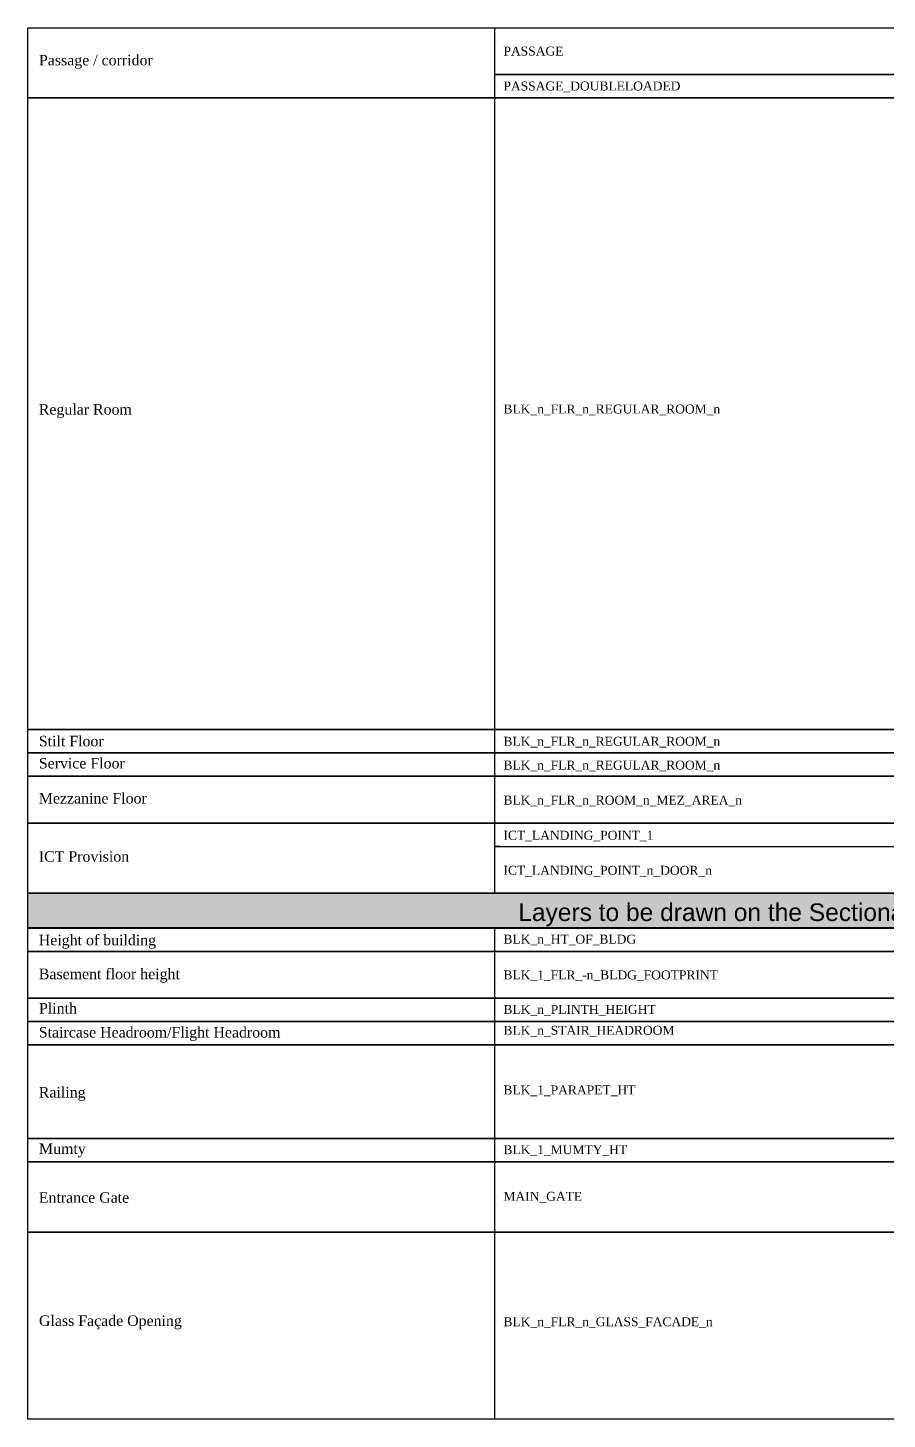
# Model space of a CAD drawing. Header units: metres. Extents: x -9481 to -9285, y 28740 to 57552.
# Drawn here: x -9481.26 to -9462.12, y 28739.76 to 28770.73 of the extents above; entities that cross this region are included whole.
import ezdxf

# ---------------------------------------------------------------- set-up
doc = ezdxf.new("R2010")
doc.units = ezdxf.units.M
doc.linetypes.add('CONTINULUS', pattern=[0])
doc.layers.add('BLK_1_PLANTATION_GREENSTRIP', color=7, linetype='Continuous')
doc.layers.add('HATCH', color=7, linetype='Continuous')
doc.styles.add('MtXpl_Georgia', font='georgiab.ttf')
doc.styles.get("Standard").update_dxf_attribs({"font": 'arial.ttf', "height": 0.25})

# ---------------------------------------------------------------- blocks, each defined once
blk = doc.blocks.new('J4')
at = {"layer": 'HATCH', "linetype": 'CONTINULUS', "ltscale": 0.05, "true_color": 0xf7abae}
h = blk.add_hatch(color=241, dxfattribs=at)
h.dxf.hatch_style = 1
h.paths.add_polyline_path([(-9435.455, 28796.771), (-9435.455, 28795.998), (-9396.427, 28795.998), (-9396.427, 28796.771)])
blk.add_lwpolyline([(-9435.455, 28796.771), (-9396.427, 28796.771), (-9396.427, 28795.998), (-9435.455, 28795.998), (-9435.455, 28796.771)], close=True)
at = {"color": 18, "true_color": 0x000000, "insert": (-9424.534, 28796.544), "char_height": 0.39118, "attachment_point": 1}
blk.add_mtext_dynamic_manual_height_columns('Layers to be drawn on the Sectional Elevations or Building Elevation', width=18.54654, gutter_width=1.633, heights=[0], dxfattribs=at)

msp = doc.modelspace()

# ---------------------------------------------------------------- linework, layer by layer
for p, q in [((-9470.864, 28770.735), (-9470.864, 28770.214)), ((-9470.864, 28770.214), (-9470.864, 28769.693)), ((-9470.864, 28769.693), (-9470.864, 28769.173)), ((-9470.864, 28769.173), (-9470.864, 28768.652)), ((-9470.864, 28768.652), (-9470.864, 28766.049)), ((-9470.864, 28766.049), (-9470.864, 28765.528)), ((-9470.864, 28765.528), (-9470.864, 28755.115)), ((-9470.864, 28755.115), (-9470.864, 28754.595)), ((-9470.864, 28754.595), (-9470.864, 28754.074)), ((-9470.864, 28754.074), (-9470.864, 28753.553)), ((-9470.864, 28753.553), (-9470.864, 28753.033)), ((-9470.864, 28753.033), (-9470.864, 28752.512)), ((-9470.864, 28752.512), (-9470.864, 28751.991)), ((-9470.864, 28751.991), (-9470.864, 28751.471)), ((-9470.864, 28750.697), (-9470.864, 28750.177)), ((-9470.864, 28750.177), (-9470.864, 28749.656)), ((-9470.864, 28749.656), (-9470.864, 28749.136)), ((-9470.864, 28749.136), (-9470.864, 28748.615)), ((-9470.864, 28748.615), (-9470.864, 28748.094)), ((-9470.864, 28748.094), (-9470.864, 28747.574)), ((-9470.864, 28747.574), (-9470.864, 28746.532)), ((-9470.864, 28746.532), (-9470.864, 28746.012)), ((-9470.864, 28746.012), (-9470.864, 28745.491)), ((-9470.864, 28745.491), (-9470.864, 28744.97)), ((-9470.864, 28744.97), (-9470.864, 28744.45)), ((-9470.864, 28744.45), (-9470.864, 28743.929)), ((-9470.864, 28743.929), (-9470.864, 28743.408)), ((-9470.864, 28743.408), (-9470.864, 28742.888)), ((-9470.864, 28742.888), (-9470.864, 28742.367)), ((-9470.864, 28742.367), (-9470.864, 28741.846)), ((-9470.864, 28741.846), (-9470.864, 28741.326)), ((-9470.864, 28741.326), (-9470.864, 28740.805)), ((-9470.864, 28740.805), (-9470.864, 28740.285)), ((-9470.864, 28740.285), (-9470.864, 28739.764))]:
    msp.add_line(p, q)
for points in [[(-9481.258, 28770.214), (-9481.258, 28770.735), (-9442.23, 28770.735), (-9442.23, 28770.214)], [(-9481.258, 28769.693), (-9481.258, 28770.214), (-9481.258, 28770.214)], [(-9442.23, 28769.693), (-9442.23, 28769.173), (-9481.258, 28769.173), (-9481.258, 28769.693), (-9481.258, 28769.693)], [(-9470.864, 28769.693), (-9455.602, 28769.693)], [(-9455.602, 28769.693), (-9470.864, 28769.693)], [(-9481.258, 28768.652), (-9481.258, 28769.173), (-9442.23, 28769.173), (-9442.23, 28768.652)], [(-9481.258, 28768.131), (-9481.258, 28768.652)], [(-9481.258, 28767.611), (-9481.258, 28768.131)], [(-9481.258, 28767.09), (-9481.258, 28767.611)], [(-9481.258, 28766.569), (-9481.258, 28767.09)], [(-9481.258, 28766.049), (-9481.258, 28766.569)], [(-9481.258, 28765.528), (-9481.258, 28766.049)], [(-9481.258, 28765.008), (-9481.258, 28765.528)], [(-9481.258, 28764.487), (-9481.258, 28765.008)], [(-9481.258, 28762.404), (-9481.258, 28764.487)], [(-9481.258, 28761.884), (-9481.258, 28762.404)], [(-9481.258, 28761.363), (-9481.258, 28761.884)], [(-9481.258, 28760.842), (-9481.258, 28761.363)], [(-9481.258, 28760.322), (-9481.258, 28760.842)], [(-9481.258, 28759.801), (-9481.258, 28760.322)], [(-9481.258, 28759.28), (-9481.258, 28759.801)], [(-9481.258, 28758.76), (-9481.258, 28759.28)], [(-9481.258, 28758.239), (-9481.258, 28758.76)], [(-9481.258, 28757.718), (-9481.258, 28758.239)], [(-9481.258, 28757.198), (-9481.258, 28757.718)], [(-9481.258, 28756.677), (-9481.258, 28757.198)], [(-9481.258, 28756.157), (-9481.258, 28756.677)], [(-9481.258, 28755.636), (-9481.258, 28756.157)], [(-9461.732, 28755.636), (-9442.23, 28755.636), (-9442.23, 28755.115), (-9481.258, 28755.115), (-9481.258, 28755.636), (-9481.258, 28755.636)], [(-9470.738, 28755.115), (-9470.864, 28755.115)], [(-9470.864, 28755.115), (-9470.738, 28755.115)], [(-9470.738, 28754.595), (-9470.864, 28754.595)], [(-9470.864, 28754.595), (-9470.738, 28754.595)], [(-9481.258, 28753.553), (-9481.258, 28754.074), (-9442.23, 28754.074), (-9442.23, 28753.553), (-9457.862, 28753.553)], [(-9470.738, 28754.074), (-9470.864, 28754.074)], [(-9470.864, 28754.074), (-9470.738, 28754.074)], [(-9457.862, 28753.553), (-9442.23, 28753.553), (-9442.23, 28753.033), (-9481.258, 28753.033), (-9481.258, 28753.553)], [(-9481.258, 28752.512), (-9481.258, 28753.033), (-9442.23, 28753.033), (-9442.23, 28752.512), (-9457.862, 28752.512)], [(-9470.738, 28753.033), (-9470.864, 28753.033)], [(-9470.864, 28753.033), (-9470.738, 28753.033)], [(-9481.258, 28751.991), (-9481.258, 28752.512)], [(-9470.738, 28752.512), (-9470.864, 28752.512)], [(-9470.864, 28752.512), (-9470.738, 28752.512)], [(-9470.864, 28752.512), (-9442.23, 28752.512), (-9442.23, 28751.991), (-9457.862, 28751.991)], [(-9461.732, 28751.991), (-9442.23, 28751.991), (-9442.23, 28751.471), (-9481.258, 28751.471), (-9481.258, 28751.991)], [(-9481.258, 28749.656), (-9481.258, 28750.177), (-9442.23, 28750.177), (-9442.23, 28749.656), (-9461.732, 28749.656)], [(-9461.732, 28749.656), (-9442.23, 28749.656), (-9442.23, 28749.136), (-9481.258, 28749.136), (-9481.258, 28749.656), (-9481.258, 28749.656)], [(-9481.258, 28747.574), (-9481.258, 28748.094), (-9442.23, 28748.094), (-9442.23, 28747.574), (-9461.732, 28747.574)], [(-9481.258, 28747.053), (-9481.258, 28747.574)], [(-9481.258, 28746.532), (-9481.258, 28747.053)], [(-9442.23, 28746.532), (-9442.23, 28746.012), (-9481.258, 28746.012), (-9481.258, 28746.532), (-9481.258, 28746.532)], [(-9481.258, 28744.97), (-9481.258, 28745.491), (-9442.23, 28745.491), (-9442.23, 28744.97), (-9461.732, 28744.97)], [(-9481.258, 28744.45), (-9481.258, 28744.97)], [(-9461.732, 28744.45), (-9442.23, 28744.45), (-9442.23, 28743.929), (-9481.258, 28743.929), (-9481.258, 28744.45), (-9481.258, 28744.45)], [(-9481.258, 28743.408), (-9481.258, 28743.929), (-9442.23, 28743.929), (-9442.23, 28743.408)], [(-9481.258, 28742.888), (-9481.258, 28743.408)], [(-9481.258, 28742.367), (-9481.258, 28742.888)], [(-9481.258, 28741.846), (-9481.258, 28742.367)], [(-9481.258, 28741.326), (-9481.258, 28741.846)], [(-9481.258, 28740.805), (-9481.258, 28741.326)], [(-9481.258, 28740.285), (-9481.258, 28740.805)], [(-9442.23, 28740.285), (-9442.23, 28739.764), (-9481.258, 28739.764), (-9481.258, 28740.285)]]:
    msp.add_lwpolyline(points)
for points in [[(-9481.258, 28755.115), (-9442.23, 28755.115), (-9442.23, 28754.595), (-9481.258, 28754.595), (-9481.258, 28755.115)], [(-9481.258, 28754.595), (-9442.23, 28754.595), (-9442.23, 28754.074), (-9481.258, 28754.074), (-9481.258, 28754.595)], [(-9481.258, 28750.697), (-9442.23, 28750.697), (-9442.23, 28750.177), (-9481.258, 28750.177), (-9481.258, 28750.697)], [(-9481.258, 28749.136), (-9442.23, 28749.136), (-9442.23, 28748.615), (-9481.258, 28748.615), (-9481.258, 28749.136)], [(-9481.258, 28748.615), (-9442.23, 28748.615), (-9442.23, 28748.094), (-9481.258, 28748.094), (-9481.258, 28748.615)], [(-9481.258, 28746.012), (-9442.23, 28746.012), (-9442.23, 28745.491), (-9481.258, 28745.491), (-9481.258, 28746.012)]]:
    msp.add_lwpolyline(points, close=True)

# ---------------------------------------------------------------- block references
at = {"layer": 'BLK_1_PLANTATION_GREENSTRIP', "linetype": 'CONTINULUS'}
msp.add_blockref('J4', (-45.803, -45.3), dxfattribs=at)

# ---------------------------------------------------------------- texts
at = {"linetype": 'CONTINULUS', "style": 'MtXpl_Georgia'}
for s, height, p in [('PASSAGE', 0.199, (-9470.667, 28770.118)), ('Passage / corridor', 0.23406, (-9481.009, 28769.899)), ('PASSAGE_DOUBLELOADED', 0.19901, (-9470.667, 28769.34)), ('Regular Room', 0.23406, (-9481.013, 28762.125)), ('BLK_n_FLR_n_REGULAR_ROOM_n', 0.19901, (-9470.667, 28762.15)), ('Stilt Floor', 0.23406, (-9481.013, 28754.741)), ('BLK_n_FLR_n_REGULAR_ROOM_n', 0.19901, (-9470.667, 28754.754)), ('Service Floor', 0.23406, (-9481.013, 28754.248)), ('BLK_n_FLR_n_REGULAR_ROOM_n', 0.19901, (-9470.667, 28754.224)), ('Mezzanine Floor', 0.23406, (-9481.013, 28753.468)), ('BLK_n_FLR_n_ROOM_n_MEZ_AREA_n', 0.19901, (-9470.667, 28753.444)), ('ICT_LANDING_POINT_1', 0.19901, (-9470.667, 28752.662)), ('ICT Provision', 0.23406, (-9481.013, 28752.173)), ('ICT_LANDING_POINT_n_DOOR_n', 0.19901, (-9470.667, 28751.882)), ('Height of building', 0.23406, (-9481.013, 28750.312)), ('BLK_n_HT_OF_BLDG', 0.19901, (-9470.667, 28750.349)), ('Basement floor height', 0.23406, (-9481.013, 28749.558)), ('BLK_1_FLR_-n_BLDG_FOOTPRINT', 0.19901, (-9470.667, 28749.553)), ('Plinth', 0.2341, (-9481.009, 28748.793)), ('BLK_n_PLINTH_HEIGHT', 0.19901, (-9470.667, 28748.786)), ('Staircase Headroom/Flight Headroom', 0.23406, (-9481.013, 28748.259)), ('BLK_n_STAIR_HEADROOM', 0.19901, (-9470.667, 28748.32)), ('Railing', 0.2341, (-9481.013, 28746.924)), ('BLK_1_PARAPET_HT', 0.19901, (-9470.667, 28746.993)), ('Mumty', 0.2341, (-9481.009, 28745.669)), ('BLK_1_MUMTY_HT', 0.19901, (-9470.667, 28745.663)), ('Entrance Gate', 0.23406, (-9481.013, 28744.581)), ('MAIN_GATE', 0.199, (-9470.667, 28744.625)), ('Glass Façade Opening', 0.23406, (-9481.009, 28741.839)), ('BLK_n_FLR_n_GLASS_FACADE_n', 0.19901, (-9470.667, 28741.833))]:
    msp.add_text(s, height=height, dxfattribs=at).set_placement(p)

doc.saveas('drawing.dxf')
